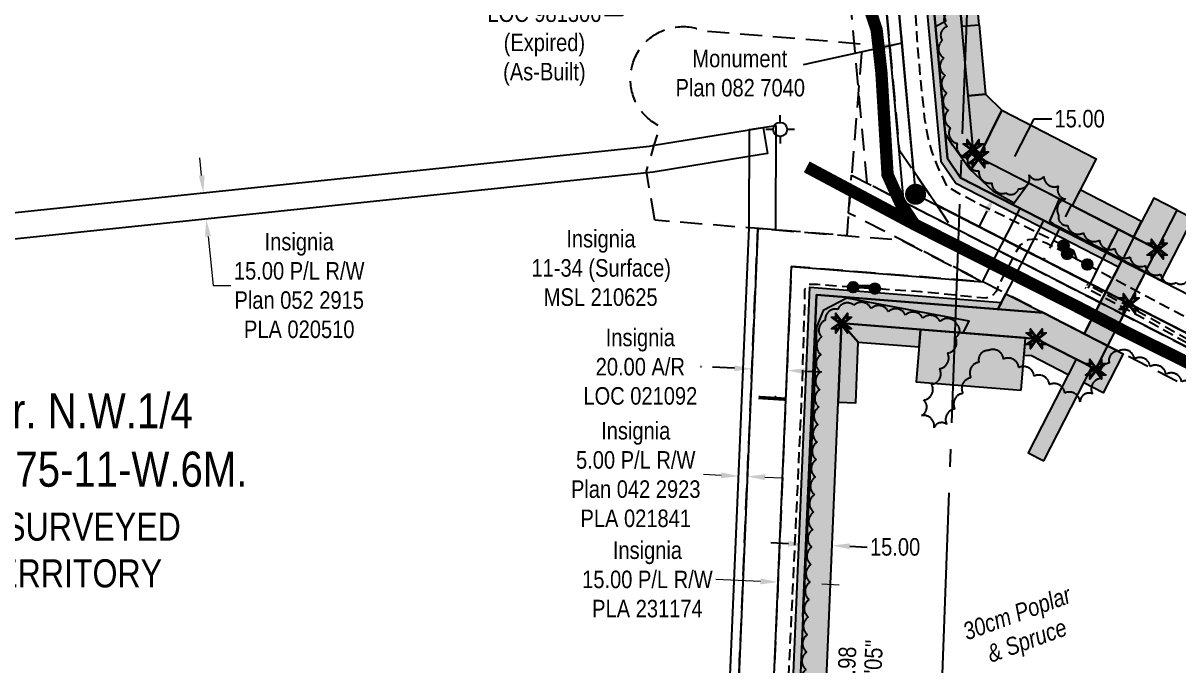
# Model space of a CAD drawing. Extents: x 333963 to 343562, y 6155611 to 6162191.
# Drawn here: x 334397 to 335056, y 6158211 to 6158578 of the extents above; entities that cross this region are included whole.
import ezdxf
from ezdxf.enums import TextEntityAlignment as Align

# ---------------------------------------------------------------- set-up
doc = ezdxf.new("R2010")
doc.units = 0
doc.header["$LTSCALE"] = 5
doc.header["$PDSIZE"] = 0.5
for name, pattern in [('0', [1, 1, 0]), ('foc-ACCESSROAD', [3.75, 2.5, -1.25]), ('foc-MONUMENT-BDYS', [6, 4, -2]), ('foc-QUARTERLINE', [33, 25, -3, 2, -3]), ('UG_PIPE', [1.875, 1.25, -0.625])]:
    doc.linetypes.add(name, pattern=pattern)
doc.layers.get('Defpoints').update_dxf_attribs({"color": 9})
for name, color, linetype, lineweight in [('AS-GENERAL', 48, 'Continuous', 18), ('C-AR-T', 13, 'Continuous', 9), ('F-RW-T', 190, 'Continuous', 9)]:
    doc.layers.add(name, color=color, linetype=linetype, lineweight=lineweight)
doc.layers.add('AS-PIPE-AG', color=7, linetype='Continuous', true_color=0x7d00fa)
doc.layers.add('P-TEMP-BLUE-H', color=7, linetype='Continuous', true_color=0x99e6ff)
for name, color, linetype in [('AS-PIPE-UG', 44, 'UG_PIPE'), ('AS-ROADS', 254, 'Continuous'), ('AS-SYMBOL', 7, 'Continuous'), ('C-AR', 13, 'foc-ACCESSROAD'), ('C-SYMBOL', 7, 'Continuous'), ('C-WS', 13, 'foc-ACCESSROAD'), ('F-AR', 190, 'foc-ACCESSROAD'), ('F-RW', 190, 'Continuous'), ('F-WS', 190, 'foc-ACCESSROAD'), ('F-WS-S', 8, 'Continuous'), ('Field_Culvert', 7, 'Continuous'), ('L-BD', 7, 'Continuous'), ('L-BD1', 253, 'Continuous'), ('L-MON', 1, 'Continuous'), ('L-MON-PLAN', 7, 'foc-MONUMENT-BDYS'), ('L-MON-T', 1, 'Continuous'), ('L-QSEC', 8, 'foc-QUARTERLINE'), ('L-UNS-T', 3, 'Continuous'), ('P-PROPOSED', 10, 'Continuous'), ('P-PROPOSED-H', 21, 'Continuous'), ('P-TEMP-BLUE', 146, 'Continuous'), ('P-TXT', 4, 'Continuous'), ('P-WORKAREA', 113, 'Continuous'), ('P-WORKAREA-H', 111, 'Continuous'), ('T-BUSH', 110, '0'), ('T-BUSH-T', 110, 'Continuous')]:
    doc.layers.add(name, color=color, linetype=linetype)
doc.layers.add('P-EXISTINGCUT', color=125, linetype='Continuous', plot=False)
doc.layers.add('P-EXISTINGDISPO', color=175, linetype='Continuous', plot=False)
doc.styles.add('175L', font='ARIALN.TTF', dxfattribs={"height": 20})
doc.styles.add('80CG', font='ARIALN.TTF', dxfattribs={"height": 10})
doc.styles.add('80L', font='ARIALN.TTF', dxfattribs={"height": 10})
doc.styles.add('80LS', font='ARIALNI.TTF', dxfattribs={"height": 10})
doc.dimstyles.new('Compass 5 000', dxfattribs={"dimscale": 5, "dimtxt": 9, "dimasz": 2, "dimexe": 0.2, "dimexo": 0.0625, "dimgap": 0.5, "dimtad": 0, "dimtih": 1, "dimtoh": 1, "dimzin": 0, "dimdsep": 46, "dimtxsty": '80CG', "dimcen": 0.1, "dimse1": 1, "dimse2": 1, "dimclrd": 256, "dimclrt": 256, "dimaunit": 1, "dimadec": 4, "dimazin": 0, "dimtfac": 0.06, "dimtofl": 0, "dimtmove": 0, "dimatfit": 1, "dimfxl": 0.2, "dimtolj": 1, "dimtzin": 0, "dimlwd": -1, "dimarcsym": 0})

# ---------------------------------------------------------------- blocks, each defined once
blk = doc.blocks.new('RISER')
h = blk.add_hatch(color=255)
h.dxf.hatch_style = 1
edge = h.paths.add_edge_path()
edge.add_arc((0, 0), 0.7, 0, 360)
blk.add_hatch(color=13).paths.add_polyline_path([(0.58, -0.15), (-0.58, -0.15, 0.774597)])
at = {"color": 13}
blk.add_line((-0.58, -0.15), (0.58, -0.15), dxfattribs=at)
blk.add_circle((0, 0), 0.6, dxfattribs=at)
blk = doc.blocks.new('fdia')
at = {"color": 255, "const_width": 1}
blk.add_lwpolyline([(-0.5, 0, 1), (0.5, 0, 1)], format="xyb", close=True, dxfattribs=at)
blk = doc.blocks.new('Fdiaa')
blk.add_blockref('fdia', (0, 0))
blk = doc.blocks.new('fdib')
at = {"color": 1, "const_width": 1.6}
blk.add_lwpolyline([(-0.4, 0, 1), (0.4, 0, 1)], format="xyb", close=True, dxfattribs=at)
at = {"color": 1}
blk.add_circle((0, 0), 0.8, dxfattribs=at)
blk = doc.blocks.new('Fdibb')
blk.add_blockref('fdib', (0, 0))
blk = doc.blocks.new('fdicc')
for name in ['Fdibb', 'Fdiaa']:
    blk.add_blockref(name, (0, 0))
blk = doc.blocks.new('FDI')
blk.add_blockref('fdicc', (0, 0))
blk = doc.blocks.new('*D61')
at = {"layer": 'C-AR-T', "transparency": 16777216}
for p, q in [((334822.1, 6158686.58), (334828.34, 6158694.39)), ((334800.28, 6158659.22), (334738.59, 6158581.9)), ((334738.59, 6158581.9), (334728.59, 6158581.9))]:
    blk.add_line(p, q, dxfattribs=at)
for points in [[(334820.8, 6158687.62), (334823.41, 6158685.54), (334815.87, 6158678.76)], [(334798.97, 6158660.26), (334801.58, 6158658.18), (334806.51, 6158667.04)]]:
    blk.add_solid(points, dxfattribs=at)
at = {"layer": 'Defpoints', "color": 0, "transparency": 16777216}
for p in [(334815.87, 6158678.76), (334820.56, 6158675.01), (334811.21, 6158663.29)]:
    blk.add_point(p, dxfattribs=at)
at = {"layer": 'C-AR-T', "transparency": 16777216, "insert": (334694.28, 6158581.9), "char_height": 10, "attachment_point": 5, "style": '80CG'}
blk.add_mtext('\\A1;CNRL\\P20.00 A/R\\PLOC 981306\\P(Expired)\\P(As-Built)', dxfattribs=at)
blk = doc.blocks.new('*D62')
at = {"layer": 'Defpoints', "color": 0, "transparency": 16777216}
for p in [(334810.11, 6158319), (334803.78, 6158287.55), (334808.78, 6158287.34)]:
    blk.add_point(p, dxfattribs=at)
at = {"layer": 'F-RW-T', "transparency": 16777216}
for p, q in [((334795.13, 6158319.63), (334785.14, 6158320.05)), ((334820.1, 6158318.57), (334830.09, 6158318.15))]:
    blk.add_line(p, q, dxfattribs=at)
for points in [[(334795.2, 6158321.29), (334795.06, 6158317.96), (334805.12, 6158319.21)], [(334820.17, 6158320.24), (334820.03, 6158316.91), (334810.11, 6158319)]]:
    blk.add_solid(points, dxfattribs=at)
at = {"layer": 'F-RW-T', "transparency": 16777216, "insert": (334746.4, 6158320.05), "char_height": 10, "attachment_point": 5, "style": '80CG'}
blk.add_mtext('\\A1;Insignia\\P5.00 P/L R/W\\PPlan 042 2923\\PPLA 021841', dxfattribs=at)
blk = doc.blocks.new('*D65')
at = {"layer": 'Defpoints', "color": 0, "transparency": 16777216}
for p in [(334832.68, 6158379.5), (334811.72, 6158357.15), (334831.7, 6158356.31)]:
    blk.add_point(p, dxfattribs=at)
at = {"layer": 'F-WS', "transparency": 16777216}
for p, q in [((334802.71, 6158380.77), (334783.29, 6158381.59)), ((334842.67, 6158379.08), (334852.66, 6158378.66))]:
    blk.add_line(p, q, dxfattribs=at)
for points in [[(334802.78, 6158382.43), (334802.64, 6158379.1), (334812.7, 6158380.34)], [(334842.74, 6158380.74), (334842.6, 6158377.41), (334832.68, 6158379.5)]]:
    blk.add_solid(points, dxfattribs=at)
at = {"layer": 'F-WS', "transparency": 16777216, "insert": (334749.02, 6158381.59), "char_height": 10, "attachment_point": 5, "style": '80CG'}
blk.add_mtext('\\A1;Insignia\\P20.00 A/R\\PLOC 021092', dxfattribs=at)
blk = doc.blocks.new('*D68')
at = {"layer": 'Defpoints', "color": 0, "transparency": 16777216}
for p in [(334476.15, 6158478.39), (334501.3, 6158465.93), (334477.72, 6158463.45)]:
    blk.add_point(p, dxfattribs=at)
at = {"layer": 'F-RW-T', "transparency": 16777216}
for p, q in [((334498.69, 6158490.81), (334497.64, 6158500.76)), ((334502.35, 6158455.98), (334505.3, 6158427.95)), ((334505.3, 6158427.95), (334515.3, 6158427.95))]:
    blk.add_line(p, q, dxfattribs=at)
for points in [[(334500.35, 6158490.99), (334497.03, 6158490.64), (334499.73, 6158480.87)], [(334504.01, 6158456.16), (334500.69, 6158455.81), (334501.3, 6158465.93)]]:
    blk.add_solid(points, dxfattribs=at)
at = {"layer": 'F-RW-T', "transparency": 16777216, "insert": (334554.38, 6158427.95), "char_height": 10, "attachment_point": 5, "style": '80CG'}
blk.add_mtext('\\A1;Insignia\\P15.00 P/L R/W\\PPlan 052 2915\\PPLA 020510', dxfattribs=at)
blk = doc.blocks.new('Gabd')
for p, q in [((0, 0.81), (0, 1.62)), ((-0.81, 0), (-1.62, 0)), ((1.62, 0), (0.81, 0)), ((0, -0.81), (0, -1.62))]:
    blk.add_line(p, q)
blk.add_circle((0, 0), 0.8)
blk = doc.blocks.new('*D81')
at = {"layer": 'Defpoints', "color": 0, "transparency": 16777216}
for p in [(334842.56, 6158258.07), (334825.85, 6158217.83), (334840.84, 6158217.2)]:
    blk.add_point(p, dxfattribs=at)
at = {"layer": 'F-RW-T', "transparency": 16777216}
for p, q in [((334817.59, 6158259.12), (334792.15, 6158260.2)), ((334852.55, 6158257.65), (334862.55, 6158257.22))]:
    blk.add_line(p, q, dxfattribs=at)
for points in [[(334817.66, 6158260.79), (334817.52, 6158257.46), (334827.58, 6158258.7)], [(334852.63, 6158259.31), (334852.48, 6158255.98), (334842.56, 6158258.07)]]:
    blk.add_solid(points, dxfattribs=at)
at = {"layer": 'F-RW-T', "transparency": 16777216, "insert": (334753.07, 6158260.2), "char_height": 10, "attachment_point": 5, "style": '80CG'}
blk.add_mtext('\\A1;Insignia\\P15.00 P/L R/W\\PPLA 231174', dxfattribs=at)
blk = doc.blocks.new('TEMP')
h = blk.add_hatch(color=255)
h.dxf.hatch_style = 1
h.paths.add_polyline_path([(0, 0.25), (-0.67, 1.15), (-0.67, 0.67), (-1.15, 0.67), (-0.25, 0), (-1.15, -0.67), (-0.67, -0.67), (-0.67, -1.15), (0, -0.25), (0.67, -1.15), (0.67, -0.67), (1.15, -0.67), (0.25, 0), (1.15, 0.67), (0.67, 0.67), (0.67, 1.15)])
h.paths.add_polyline_path([(0.57, 0.85), (0.57, 0.57), (0.85, 0.57), (0.08, 0), (0.85, -0.57), (0.57, -0.57), (0.57, -0.85), (0, -0.08), (-0.57, -0.85), (-0.57, -0.57), (-0.85, -0.57), (-0.08, 0), (-0.85, 0.57), (-0.57, 0.57), (-0.57, 0.85), (0, 0.08)], flags=16)
h = blk.add_hatch(color=1)
h.dxf.hatch_style = 1
h.paths.add_polyline_path([(0, 0.08), (-0.57, 0.85), (-0.57, 0.57), (-0.85, 0.57), (-0.08, 0), (-0.85, -0.57), (-0.57, -0.57), (-0.57, -0.85), (0, -0.08), (0.57, -0.85), (0.57, -0.57), (0.85, -0.57), (0.08, 0), (0.85, 0.57), (0.57, 0.57), (0.57, 0.85)])
at = {"color": 1}
for p, q in [((-0.08, 0), (0.08, 0)), ((0, 0.08), (0, -0.08))]:
    blk.add_line(p, q, dxfattribs=at)
at = {"color": 255, "flags": 128}
blk.add_lwpolyline([(-0.25, 0), (-1.15, 0.67), (-0.67, 0.67), (-0.67, 1.15), (0, 0.25), (0.67, 1.15), (0.67, 0.67), (1.15, 0.67), (0.25, 0), (1.15, -0.67), (0.67, -0.67), (0.67, -1.15), (0, -0.25), (-0.67, -1.15), (-0.67, -0.67), (-1.15, -0.67)], close=True, dxfattribs=at)
at = {"color": 1, "flags": 128}
blk.add_lwpolyline([(-0.08, 0), (-0.85, 0.57), (-0.57, 0.57), (-0.57, 0.85), (0, 0.08), (0.57, 0.85), (0.57, 0.57), (0.85, 0.57), (0.08, 0), (0.85, -0.57), (0.57, -0.57), (0.57, -0.85), (0, -0.08), (-0.57, -0.85), (-0.57, -0.57), (-0.85, -0.57)], close=True, dxfattribs=at)
blk = doc.blocks.new('*D99')
at = {"layer": 'Defpoints', "color": 0, "transparency": 16777216}
for p in [(334958.14, 6158492.7), (334963.45, 6158489.98), (334956.61, 6158476.64)]:
    blk.add_point(p, dxfattribs=at)
at = {"layer": 'P-TXT', "transparency": 16777216}
for p, q in [((334962.7, 6158501.6), (334973.74, 6158523.14)), ((334973.74, 6158523.14), (334983.74, 6158523.14)), ((334946.74, 6158470.46), (334942.18, 6158461.56))]:
    blk.add_line(p, q, dxfattribs=at)
for points in [[(334961.22, 6158502.36), (334964.18, 6158500.84), (334958.14, 6158492.7)], [(334945.26, 6158471.22), (334948.22, 6158469.7), (334951.3, 6158479.36)]]:
    blk.add_solid(points, dxfattribs=at)
at = {"layer": 'P-TXT', "transparency": 16777216, "insert": (334999.68, 6158523.14), "char_height": 10, "attachment_point": 5, "style": '80CG'}
blk.add_mtext('\\A1;15.00', dxfattribs=at)
blk = doc.blocks.new('*D102')
at = {"layer": 'Defpoints', "color": 0, "transparency": 16777216}
for p in [(334843.54, 6158281.09), (334858.52, 6158280.45), (334858.48, 6158279.59)]:
    blk.add_point(p, dxfattribs=at)
at = {"layer": 'P-TXT', "transparency": 16777216}
for p, q in [((334833.51, 6158280.65), (334823.52, 6158281.07)), ((334868.47, 6158279.17), (334878.47, 6158278.75))]:
    blk.add_line(p, q, dxfattribs=at)
for points in [[(334833.58, 6158282.31), (334833.44, 6158278.98), (334843.5, 6158280.22)], [(334868.54, 6158280.83), (334868.4, 6158277.5), (334858.48, 6158279.59)]]:
    blk.add_solid(points, dxfattribs=at)
at = {"layer": 'P-TXT', "transparency": 16777216, "insert": (334894.4, 6158278.75), "char_height": 10, "attachment_point": 5, "style": '80CG'}
blk.add_mtext('\\A1;15.00', dxfattribs=at)

msp = doc.modelspace()

# ---------------------------------------------------------------- hatches: boundary and pattern name
at = {"layer": 'P-PROPOSED-H'}
h = msp.add_hatch(color=256, dxfattribs=at)
h.dxf.hatch_style = 1
h.paths.add_polyline_path([(334325.624, 6159871.633), (334306.486, 6159871.633), (334349.528, 6159817.342), (334343.035, 6159761.142), (334445.586, 6159631.779), (334464.13, 6159560.192), (334477.582, 6159144.91), (334543.287, 6159056.484), (334602.612, 6158980.513), (334879.63, 6158661.471), (334916.069, 6158590.589), (334924.31, 6158500.382), (334931.7, 6158489.399), (335023.763, 6158442.224), (335002.334, 6158400.404), (334979.105, 6158412.307), (334849.518, 6158422.713), (334825.962, 6157865.02), (334827.45, 6157836.905), (334826.222, 6157808.707), (334810.568, 6157794.359), (334802.819, 6157617.006), (334796.478, 6157481.833), (334809.564, 6157460.954), (334844.443, 6157446.035), (334936.395, 6157406.75), (334933.024, 6156678.912), (335227.411, 6156588.482), (335734.475, 6156568.783), (335731.002, 6156479.281), (335850.391, 6156405.013), (336194.383, 6156220.051), (336263.176, 6156188.614), (336281.397, 6156180.287), (336307.845, 6156190.145), (336326.46, 6156181.639), (336352.622, 6156169.821), (336273.369, 6155994.416), (336300.702, 6155982.066), (336386.132, 6156171.14), (336332.664, 6156195.293), (336308.428, 6156206.367), (336281.981, 6156196.509), (336201.056, 6156233.49), (335857.948, 6156417.978), (335746.326, 6156487.411), (335750.042, 6156583.187), (335229.946, 6156603.392), (334948.073, 6156689.978), (334951.413, 6157411.206), (334816.374, 6157468.914), (334806.612, 6157484.49), (334812.807, 6157616.553), (334820.363, 6157789.774), (334841.243, 6157808.912), (334842.465, 6157836.975), (334840.976, 6157865.1), (334863.844, 6158406.517), (334974.925, 6158397.597), (335008.841, 6158380.218), (335043.949, 6158448.732), (334941.983, 6158500.982), (334938.896, 6158505.569), (334930.738, 6158594.854), (334892.107, 6158670.001), (334614.192, 6158990.051), (334555.218, 6159065.573), (334492.419, 6159150.085), (334479.065, 6159562.341), (334459.308, 6159638.61), (334358.646, 6159765.591), (334365.139, 6159821.791)])
at = {"layer": 'P-TEMP-BLUE-H'}
h = msp.add_hatch(color=256, dxfattribs=at)
h.dxf.hatch_style = 1
h.paths.add_polyline_path([(334932.469, 6158575.908), (334942.426, 6158576.818), (334940.518, 6158597.698), (334930.932, 6158616.345), (334922.04, 6158611.774), (334930.738, 6158594.854)])
h = msp.add_hatch(color=256, dxfattribs=at)
h.dxf.hatch_style = 1
h.paths.add_polyline_path([(334936.093, 6158536.242), (334932.469, 6158575.908), (334942.426, 6158576.818), (334946.05, 6158537.152)])
h = msp.add_hatch(color=256, dxfattribs=at)
h.dxf.hatch_style = 1
h.paths.add_polyline_path([(334946.05, 6158537.152), (334955.248, 6158528.04), (334941.983, 6158500.982), (334938.896, 6158505.569), (334936.093, 6158536.242)])
h = msp.add_hatch(color=256, dxfattribs=at)
h.dxf.hatch_style = 1
h.paths.add_polyline_path([(334995.37, 6158473.625), (334941.983, 6158500.982), (334955.248, 6158528.04), (335009.048, 6158500.318)])
h = msp.add_hatch(color=256, dxfattribs=at)
h.dxf.hatch_style = 1
h.paths.add_polyline_path([(335035.076, 6158464.513), (334999.929, 6158482.523), (334995.37, 6158473.625), (335030.516, 6158455.615)])
h = msp.add_hatch(color=256, dxfattribs=at)
h.dxf.hatch_style = 1
h.paths.add_polyline_path([(335043.949, 6158448.732), (335055.348, 6158470.976), (335042.001, 6158477.815), (335030.516, 6158455.615)])
h = msp.add_hatch(color=256, dxfattribs=at)
h.dxf.hatch_style = 1
h.paths.add_polyline_path([(335055.348, 6158470.976), (335064.246, 6158466.417), (335046.008, 6158430.825), (335037.11, 6158435.385)])
h = msp.add_hatch(color=256, dxfattribs=at)
h.dxf.hatch_style = 1
h.paths.add_polyline_path([(334979.105, 6158412.307), (334953.068, 6158414.398), (334957.634, 6158423.309)])
h = msp.add_hatch(color=256, dxfattribs=at)
h.dxf.hatch_style = 1
h.paths.add_polyline_path([(334861.937, 6158361.373), (334871.926, 6158360.951), (334873.395, 6158395.72), (334863.844, 6158406.517)])
h = msp.add_hatch(color=256, dxfattribs=at)
h.dxf.hatch_style = 1
h.paths.add_polyline_path([(334908.083, 6158392.935), (334908.883, 6158402.9), (334863.844, 6158406.517), (334873.395, 6158395.72)])
h = msp.add_hatch(color=256, dxfattribs=at)
h.dxf.hatch_style = 1
h.paths.add_polyline_path([(334966.356, 6158368.195), (334968.757, 6158398.093), (334908.883, 6158402.9), (334906.483, 6158373.003)])
h = msp.add_hatch(color=256, dxfattribs=at)
h.dxf.hatch_style = 1
h.paths.add_polyline_path([(334974.925, 6158397.597), (334997.719, 6158385.917), (334993.16, 6158377.02), (334972.139, 6158387.791), (334967.957, 6158388.127), (334968.757, 6158398.093)])
h = msp.add_hatch(color=256, dxfattribs=at)
h.dxf.hatch_style = 1
h.paths.add_polyline_path([(335015.681, 6158393.565), (335024.578, 6158389.005), (335013.18, 6158366.761), (335002.057, 6158372.46), (335006.617, 6158381.358), (335008.841, 6158380.218)])
h = msp.add_hatch(color=256, dxfattribs=at)
h.dxf.hatch_style = 1
h.paths.add_polyline_path([(334979.26, 6158327.971), (335006.617, 6158381.358), (334997.719, 6158385.917), (334970.362, 6158332.53)])
at = {"layer": 'P-WORKAREA-H'}
h = msp.add_hatch(color=256, dxfattribs=at)
h.dxf.hatch_style = 1
h.paths.add_polyline_path([(334887.55, 6158637.317), (334912.157, 6158589.451), (334920.421, 6158498.999), (334928.958, 6158486.311), (335021.939, 6158438.665), (335023.763, 6158442.224), (334931.7, 6158489.399), (334924.31, 6158500.382), (334916.069, 6158590.589), (334891.107, 6158639.146)])
h = msp.add_hatch(color=256, dxfattribs=at)
h.dxf.hatch_style = 1
h.paths.add_polyline_path([(334953.068, 6158414.398), (334849.518, 6158422.713), (334825.962, 6157865.02), (334826.54, 6157854.097), (334822.53, 6157854.196), (334821.958, 6157864.999), (334845.697, 6158427.032), (334955.043, 6158418.251)])

# ---------------------------------------------------------------- linework, layer by layer
at = {"color": 13, "const_width": 2, "flags": 128}
msp.add_lwpolyline([(334871.08, 6158427.51), (334876.08, 6158427.51), (334881.08, 6158427.51)], dxfattribs=at)
at = {"layer": 'AS-GENERAL', "const_width": 2, "flags": 128}
msp.add_lwpolyline([(334816.456, 6158364.09), (334831.372, 6158363.136)], dxfattribs=at)
at = {"layer": 'AS-PIPE-AG', "flags": 128}
for points in [[(334998.067, 6158442.967), (334996.407, 6158447.747), (334990.513, 6158450.798)], [(334992.48, 6158445.971), (334998.099, 6158442.95), (335003.958, 6158439.973)], [(334870.45, 6158427.038), (334876.77, 6158426.637), (334882.786, 6158426.217)], [(334876.08, 6158427.51), (334876.77, 6158426.637)]]:
    msp.add_lwpolyline(points, dxfattribs=at)
at = {"layer": 'AS-PIPE-UG', "flags": 128}
for points in [[(334990.513, 6158450.798), (334956.886, 6158467.267), (334942.917, 6158474.104), (334932.119, 6158479.806), (334924.163, 6158484.366), (334919.438, 6158494.454), (334915.566, 6158504.066), (334913.112, 6158513.141), (334913.029, 6158513.461), (334911.439, 6158522.574), (334908.902, 6158546.833), (334906.992, 6158568.679), (334906.532, 6158575.947), (334906.288, 6158581.847), (334905.956, 6158586.16), (334901.509, 6158595.169), (334897.64, 6158603.169), (334874.224, 6158646.904), (334810.821, 6158725.069), (334763.925, 6158781.464), (334728.106, 6158821.08), (334696.627, 6158856.897), (334646.928, 6158914.322), (334601.673, 6158965.464), (334601.67, 6158965.459), (334559.764, 6159019.414), (334559.751, 6159019.418), (334545.797, 6159036.758), (334545.749, 6159036.803), (334524.542, 6159064.154), (334482.805, 6159119.999), (334476.529, 6159128.357), (334471.192, 6159135.163), (334467.867, 6159144.564), (334466.428, 6159162.952), (334464.684, 6159215.768), (334462.162, 6159278.362), (334460.158, 6159354.676), (334458.369, 6159410.664), (334456.209, 6159472.964), (334456.215, 6159472.971), (334453.295, 6159531.87), (334452.23, 6159546.187), (334451.579, 6159556.328), (334450.285, 6159566.443), (334445.624, 6159592.235), (334443.453, 6159601.656), (334440.571, 6159612.114), (334437.196, 6159623.892), (334435.398, 6159628.666), (334431.665, 6159633.86), (334419.106, 6159647.964), (334364.005, 6159716.231), (334330.667, 6159758.915), (334270.598, 6159833.8)], [(334992.48, 6158445.971), (334980.564, 6158452.175), (334974.595, 6158454.523), (334970.076, 6158453.961), (334965.822, 6158450.998), (334963.805, 6158447.971), (334953.385, 6158428.072), (334952.139, 6158424.617), (334949.729, 6158421.911), (334946.215, 6158420.719), (334909.296, 6158424.307), (334882.786, 6158426.217)], [(335003.958, 6158439.973), (335079.421, 6158399.807), (335184.514, 6158344.994)], [(334870.352, 6158427.056), (334862.011, 6158427.58), (334856.529, 6158427.992), (334850.117, 6158428.54), (334845.165, 6158428.525), (334842.782, 6158425.8), (334842.718, 6158418.823), (334842.432, 6158409.027), (334841.184, 6158368.578), (334838.633, 6158312.791), (334834.738, 6158231.108), (334830.648, 6158144.079), (334826.695, 6158059.951), (334824.027, 6157995.352), (334820.902, 6157935.238), (334818.257, 6157879.087), (334818.058, 6157871.553), (334816.826, 6157866.566), (334813.552, 6157865.699), (334810.016, 6157865.917), (334792.817, 6157866.127)], [(335069.227, 6158390.49), (335032.567, 6158411.118), (335002.902, 6158426.751)]]:
    msp.add_lwpolyline(points, dxfattribs=at)
msp.add_lwpolyline([(335070.208, 6158392.233), (335033.548, 6158412.861, 0.006882), (335033.499, 6158412.887), (335003.834, 6158428.52)], format="xyb", dxfattribs=at)
at = {"layer": 'AS-ROADS', "const_width": 6.999, "flags": 128}
for points in [[(334437.09, 6159245.989), (334440.384, 6159135.434), (334484.246, 6159068.688), (334498.877, 6159051.8), (334524.198, 6159021.832), (334570.617, 6158956.867), (334632.118, 6158848.41), (334725.406, 6158745.879), (334766.059, 6158704.071), (334827.453, 6158659.428), (334842.627, 6158645.626), (334854.819, 6158630.599), (334866.782, 6158611.35), (334880.549, 6158584.006), (334883.869, 6158573.917), (334886.57, 6158549.625), (334890.098, 6158491.235), (334897.298, 6158475.271), (334905.397, 6158462.904), (334998.689, 6158415.717), (335026.433, 6158401.286), (335065.417, 6158381.934)], [(334905.397, 6158462.904), (334843.975, 6158495.682)]]:
    msp.add_lwpolyline(points, dxfattribs=at)
at = {"layer": 'C-AR'}
msp.add_lwpolyline([(334634.453, 6158861.736), (334745.481, 6158734.917), (334857.443, 6158645.586), (334889.663, 6158582.91), (334896.74, 6158505.453), (334926.162, 6158461.904), (334878.403, 6158486.377), (334868.889, 6158590.52), (334845.575, 6158635.869), (334735.08, 6158724.03), (334621.876, 6158853.334), (334584.293, 6158929.415), (334536.381, 6158994.82), (334509.74, 6159031.184), (334430.817, 6159137.49), (334417.347, 6159553.493), (334402.622, 6159610.396), (334251.996, 6159800.357), (334195.483, 6159871.633)], dxfattribs=at)
at = {"layer": 'C-AR', "flags": 128}
msp.add_lwpolyline([(335030.602, 6158455.571), (335011.453, 6158418.2), (335002.555, 6158422.759), (335021.705, 6158460.13)], close=True, dxfattribs=at)
at = {"layer": 'C-WS', "flags": 128}
msp.add_lwpolyline([(335014.865, 6158446.783), (334988.172, 6158460.462), (334995.011, 6158473.809), (335021.705, 6158460.13), (335014.865, 6158446.783)], close=True, dxfattribs=at)
at = {"layer": 'F-AR'}
msp.add_lwpolyline([(335687.895, 6156966.518), (335704.852, 6157402.971), (335609.056, 6157738.32), (335289.32, 6158203.265), (335253.74, 6158259.196), (335222.248, 6158287.715), (334867.819, 6158469.333), (334869.555, 6158490.911), (335233.715, 6158304.308), (335269.161, 6158272.208), (335306.162, 6158214.063), (335627.384, 6157746.956), (335724.957, 6157405.389), (335707.877, 6156965.767)], close=True, dxfattribs=at)
at = {"layer": 'F-AR', "flags": 128}
msp.add_lwpolyline([(334762.287, 6157860.677), (334790.725, 6157859.978), (334816.09, 6158460.503), (334897.865, 6158453.936), (334944.288, 6158430.148), (334835.191, 6158438.909), (334809.874, 6157839.505), (334761.773, 6157840.688)], close=True, dxfattribs=at)
at = {"layer": 'F-RW'}
for points in [[(335289.47, 6158203.11), (335305.978, 6158214.387), (335311.763, 6158218.339), (335274.559, 6158276.762), (335266.72, 6158283.824), (335237.728, 6158310.115), (334917.99, 6158473.956), (334904.863, 6158493.466), (334896.509, 6158584.901), (334862.981, 6158650.121), (334587.173, 6158967.796), (334527.441, 6159044.241), (334457.799, 6159138.01), (334444.23, 6159557.266), (334427.289, 6159622.671), (334287.505, 6159799.014), (334229.933, 6159871.633)], [(334255.444, 6159871.633), (334445.586, 6159631.779), (334464.13, 6159560.192), (334477.582, 6159144.91), (334543.287, 6159056.484), (334602.612, 6158980.513), (334879.63, 6158661.471), (334916.069, 6158590.589), (334924.31, 6158500.382), (334931.7, 6158489.399), (335248.795, 6158326.913), (335289.744, 6158289.983), (335339.584, 6158213.128), (335323.088, 6158201.858)], [(334603.28, 6158940.639), (334640.321, 6158865.658), (334750.335, 6158739.998), (334862.981, 6158650.121), (334896.509, 6158584.901), (334906.088, 6158480.055), (335237.728, 6158310.115), (335274.559, 6158276.762), (335311.948, 6158218.015), (335323.275, 6158201.531), (335373.885, 6158127.928), (335633.801, 6157749.98), (335634.115, 6157748.879), (335641.808, 6157751.077), (335655.541, 6157702.999), (335647.798, 6157700.788), (335660.294, 6157657.072), (335664.423, 6157642.647), (335702.001, 6157511.169), (335728.713, 6157417.723), (335731.995, 6157406.249), (335715.232, 6156974.784)], [(335690.013, 6156505.904), (335724.957, 6157405.389), (335701.164, 6157488.68), (335657.727, 6157640.74), (335653.607, 6157655.163), (335641.118, 6157698.879), (335627.384, 6157746.956), (335365.163, 6158128.257), (335317.495, 6158197.583), (335306.162, 6158214.063), (335269.161, 6158272.208), (335233.715, 6158304.308), (334899.469, 6158475.583), (334889.663, 6158582.91), (334857.443, 6158645.586), (334745.481, 6158734.917), (334634.453, 6158861.736), (334597.151, 6158937.248)]]:
    msp.add_lwpolyline(points, dxfattribs=at)
msp.add_lwpolyline([(334826.277, 6158519.395), (334826.1, 6158459.699), (334816.09, 6158460.503), (334792.553, 6157903.268), (334704.468, 6157838.284), (334695.565, 6157850.353), (334788.2, 6157918.66), (334811.107, 6158460.997), (334811.272, 6158516.937)], close=True, dxfattribs=at)
at = {"layer": 'F-RW', "flags": 128}
msp.add_lwpolyline([(334979.064, 6158465.129), (334953.068, 6158414.398), (334849.518, 6158422.713), (334825.962, 6157865.02), (334827.45, 6157836.905), (334826.222, 6157808.707), (334801.235, 6157809.32), (334681.724, 6157812.251), (334682.092, 6157827.243), (334801.602, 6157824.313), (334811.88, 6157824.06), (334812.436, 6157836.835), (334810.948, 6157864.94), (334835.191, 6158438.909), (334944.288, 6158430.148), (334965.717, 6158471.968)], dxfattribs=at)
at = {"layer": 'F-WS', "flags": 128}
msp.add_lwpolyline([(334988.172, 6158460.462), (334979.053, 6158442.666), (335005.746, 6158428.988), (335014.865, 6158446.783)], close=True, dxfattribs=at)
at = {"layer": 'Field_Culvert'}
for p in [(334824.605, 6158363.913), (334826.061, 6158364.417)]:
    msp.add_point(p, dxfattribs=at)
at = {"layer": 'L-BD'}
msp.add_circle((334811.12, 6158461.02), 0.347, dxfattribs=at)
at = {"layer": 'L-MON-PLAN', "flags": 128}
msp.add_lwpolyline([(334229.927, 6159871.633), (334427.289, 6159622.671), (334444.216, 6159557.326), (334457.799, 6159138.01), (334527.441, 6159044.241), (334750.335, 6158739.998), (334862.981, 6158650.121), (334896.509, 6158584.901), (334906.088, 6158480.055), (335237.728, 6158310.115)], dxfattribs=at)
at = {"layer": 'L-QSEC'}
msp.add_line((334949.767, 6158969.145), (334918.888, 6158145.123), dxfattribs=at)
at = {"layer": 'P-EXISTINGCUT', "flags": 128}
for points in [[(335037.11, 6158435.385), (335037.206, 6158435.572), (335011.452, 6158449.355), (334986.2, 6158462.228), (334982.692, 6158464.76), (334988.186, 6158477.306), (334970.632, 6158486.301), (334962.267, 6158475.066), (334950.721, 6158481.458), (334936.853, 6158494.584), (334927.273, 6158507.845), (334923.334, 6158514.215), (334922.471, 6158520.509), (334924.31, 6158500.382), (334931.7, 6158489.399)], [(334841.764, 6158239.146), (334849.518, 6158422.713), (334979.105, 6158412.307), (335015.681, 6158393.565), (335008.841, 6158380.218), (334974.925, 6158397.597), (334933.215, 6158400.947), (334936.588, 6158407.62), (334866.838, 6158420.758), (334853.393, 6158413.676), (334849.494, 6158404.232), (334848.24, 6158367.958)]]:
    msp.add_lwpolyline(points, close=True, dxfattribs=at)
at = {"layer": 'P-EXISTINGDISPO', "flags": 128}
msp.add_lwpolyline([(335023.763, 6158442.224), (335037.11, 6158435.385), (335015.681, 6158393.565), (335002.334, 6158400.404), (335023.763, 6158442.224)], dxfattribs=at)
at = {"layer": 'P-TEMP-BLUE', "flags": 128}
for points in [[(334932.469, 6158575.908), (334942.426, 6158576.818), (334940.518, 6158597.698), (334930.932, 6158616.345), (334922.04, 6158611.774), (334930.738, 6158594.854)], [(334936.093, 6158536.242), (334932.469, 6158575.908), (334942.426, 6158576.818), (334946.05, 6158537.152)], [(334946.05, 6158537.152), (334955.248, 6158528.04), (334941.983, 6158500.982), (334938.896, 6158505.569), (334936.093, 6158536.242)], [(334995.37, 6158473.625), (334941.983, 6158500.982), (334955.248, 6158528.04), (335009.048, 6158500.318)], [(335035.076, 6158464.513), (334999.929, 6158482.523), (334995.37, 6158473.625), (335030.516, 6158455.615)], [(335043.949, 6158448.732), (335055.348, 6158470.976), (335042.001, 6158477.815), (335030.516, 6158455.615)], [(335055.348, 6158470.976), (335064.246, 6158466.417), (335046.008, 6158430.825), (335037.11, 6158435.385)], [(334979.105, 6158412.307), (334953.068, 6158414.398), (334957.634, 6158423.309)], [(334861.937, 6158361.373), (334871.926, 6158360.951), (334873.395, 6158395.72), (334863.844, 6158406.517)], [(334908.083, 6158392.935), (334908.883, 6158402.9), (334863.844, 6158406.517), (334873.395, 6158395.72)], [(334966.356, 6158368.195), (334968.757, 6158398.093), (334908.883, 6158402.9), (334906.483, 6158373.003)], [(334974.925, 6158397.597), (334997.719, 6158385.917), (334993.16, 6158377.02), (334972.139, 6158387.791), (334967.957, 6158388.127), (334968.757, 6158398.093)], [(335015.681, 6158393.565), (335024.578, 6158389.005), (335013.18, 6158366.761), (335002.057, 6158372.46), (335006.617, 6158381.358), (335008.841, 6158380.218)], [(334979.26, 6158327.971), (335006.617, 6158381.358), (334997.719, 6158385.917), (334970.362, 6158332.53)]]:
    msp.add_lwpolyline(points, close=True, dxfattribs=at)
msp.add_lwpolyline([(335002.334, 6158400.404), (335023.763, 6158442.224)], dxfattribs=at)
at = {"layer": 'P-WORKAREA', "flags": 128}
for points in [[(334887.55, 6158637.317), (334912.157, 6158589.451), (334920.421, 6158498.999), (334928.958, 6158486.311), (335021.939, 6158438.665), (335023.763, 6158442.224), (334931.7, 6158489.399), (334924.31, 6158500.382), (334916.069, 6158590.589), (334891.107, 6158639.146)], [(334953.068, 6158414.398), (334849.518, 6158422.713), (334825.962, 6157865.02), (334826.54, 6157854.097), (334822.53, 6157854.196), (334821.958, 6157864.999), (334845.697, 6158427.032), (334955.043, 6158418.251)]]:
    msp.add_lwpolyline(points, close=True, dxfattribs=at)
at = {"layer": 'T-BUSH', "flags": 128}
for points in [[(334752.707, 6158776.579, 0.5205671), (334760.212, 6158783.186, 0.5205671), (334767.716, 6158789.792, 0.5205671), (334775.221, 6158796.398, 0.5205671), (334782.725, 6158803.005, 0.5205671), (334790.548, 6158798.991, 0.5205671), (334797.322, 6158791.637, 0.5205671), (334804.096, 6158784.283, 0.5205671), (334811.476, 6158782.663, 0.5205671), (334819.749, 6158781.114, 0.5205671), (334826.215, 6158773.503, 0.5205671), (334832.478, 6158765.71, 0.5205671), (334838.711, 6158757.892, 0.5205671), (334844.944, 6158750.075, 0.5205671), (334851.177, 6158742.258, 0.5205671), (334857.411, 6158734.441, 0.5205671), (334857.017, 6158726.537, 0.5205671), (334848.885, 6158720.721, 0.5205671), (334843.841, 6158714.379, 0.5205671), (334849.592, 6158706.2, 0.5205671), (334855.343, 6158698.022, 0.5205671), (334861.093, 6158689.843, 0.5205671), (334866.844, 6158681.665, 0.5205671), (334874.225, 6158675.326, 0.5205671), (334883.027, 6158670.586, 0.5205671), (334887.908, 6158661.917, 0.5205671), (334892.512, 6158653.042, 0.5205671), (334893.139, 6158643.559, 0.5205671), (334897.591, 6158634.607, 0.5205671), (334902.043, 6158625.655, 0.5205671), (334906.495, 6158616.703, 0.5205671), (334910.947, 6158607.75, 0.5205671), (334919.209, 6158603.661, 0.5205671), (334922.06, 6158594.078, 0.5205671), (334924.911, 6158584.495, 0.5205671), (334924.174, 6158575.746, 0.5205671), (334921.302, 6158567.808, 0.5205671), (334922.164, 6158557.848, 0.5205671), (334923.027, 6158547.887, 0.5205671), (334923.889, 6158537.926, 0.5205671), (334924.751, 6158527.965, 0.5205671), (334925.91, 6158518.038, 0.5205671), (334929.977, 6158509.109, 0.5205671), (334935.832, 6158501.005, 0.5205671), (334942.276, 6158493.417, 0.5205671), (334949.538, 6158486.544, 0.5205671), (334957.654, 6158480.84, 0.5205671), (334964.859, 6158483.141, 0.5205671), (334970.829, 6158491.16, 0.5205671), (334979.25, 6158490.164, 0.5205671), (334987.657, 6158484.753, 0.5205671), (334991.711, 6158477.33, 0.5205671), (334987.701, 6158468.171, 0.5205671), (334992.804, 6158462.263, 0.5205671), (335001.881, 6158458.071, 0.5205671), (335010.958, 6158453.88, 0.5205671), (335019.757, 6158449.143, 0.5205671), (335028.478, 6158444.254, 0.5205671), (335037.199, 6158439.364, 0.5205671), (335045.92, 6158434.475, 0.5205671), (335054.641, 6158429.586, 0.5205671), (335061.767, 6158432.137, 0.5205671), (335067.718, 6158440.171, 0.5205671), (335073.668, 6158448.205, 0.5205671), (335082.488, 6158447.385, 0.5205671), (335091.537, 6158443.134, 0.5205671), (335100.586, 6158438.883, 0.5205671), (335109.635, 6158434.631, 0.5205671), (335118.684, 6158430.38, 0.5205671), (335127.733, 6158426.129, 0.5205671), (335131.585, 6158419.055, 0.5205671), (335127.194, 6158410.073, 0.5205671), (335122.804, 6158401.091, 0.5205671), (335119.228, 6158393.776, 0.5205671)], [(335093.852, 6158355.341, 0.5205671), (335084.875, 6158359.742, 0.5205671), (335075.898, 6158364.144, 0.5205671), (335066.921, 6158368.546, 0.5205671), (335057.944, 6158372.947, 0.5205671), (335048.967, 6158377.349, 0.5205671), (335039.99, 6158381.75, 0.5205671), (335031.013, 6158386.152, 0.5205671), (335022.036, 6158390.553, 0.5205671), (335016.602, 6158383.714, 0.5205671), (335011.772, 6158374.96, 0.5205671), (335006.942, 6158366.206, 0.5205671), (334999.943, 6158361.691, 0.5205671), (334991.205, 6158366.55, 0.5205671), (334982.467, 6158371.409, 0.5205671), (334973.73, 6158376.268, 0.5205671), (334964.992, 6158381.128, 0.5205671), (334956.254, 6158385.987, 0.5205671), (334947.516, 6158390.846, 0.5205671), (334942.258, 6158384.162, 0.5205671), (334937.662, 6158375.283, 0.5205671), (334933.065, 6158366.404, 0.5205671), (334928.469, 6158357.525, 0.5205671), (334923.872, 6158348.647, 0.5205671), (334916.636, 6158346.799, 0.5205671), (334909.486, 6158353.787, 0.5205671), (334910.758, 6158362.665, 0.5205671), (334915.269, 6158371.588, 0.5205671), (334919.779, 6158380.511, 0.5205671), (334924.29, 6158389.433, 0.5205671), (334928.8, 6158398.356, 0.5205671), (334929.85, 6158405.572, 0.5205671), (334920.025, 6158407.422, 0.5205671), (334910.199, 6158409.273, 0.5205671), (334900.374, 6158411.124, 0.5205671), (334890.549, 6158412.974, 0.5205671), (334880.724, 6158414.825, 0.5205671), (334870.898, 6158416.676, 0.5205671), (334861.705, 6158414.329, 0.5205671), (334854.558, 6158408.122, 0.5205671), (334852.402, 6158398.522, 0.5205671), (334852.056, 6158388.53, 0.5205671), (334851.711, 6158378.538, 0.5205671), (334851.365, 6158368.545, 0.5205671), (334850.879, 6158358.559, 0.5205671), (334850.377, 6158348.574, 0.5205671), (334849.875, 6158338.589, 0.5205671), (334849.373, 6158328.603, 0.5205671), (334848.871, 6158318.618, 0.5205671), (334848.369, 6158308.632, 0.5205671), (334847.867, 6158298.647, 0.5205671), (334847.365, 6158288.661, 0.5205671), (334846.863, 6158278.676, 0.5205671), (334846.361, 6158268.691, 0.5205671), (334845.859, 6158258.705, 0.5205671), (334845.357, 6158248.72, 0.5205671), (334844.855, 6158238.734, 0.5205671), (334844.367, 6158228.748, 0.5205671), (334843.982, 6158218.758, 0.5205671), (334843.596, 6158208.767, 0.5205671), (334843.21, 6158198.777, 0.5205671), (334842.824, 6158188.786, 0.5205671), (334842.439, 6158178.795, 0.5205671), (334842.053, 6158168.805, 0.5205671), (334841.667, 6158158.814, 0.5205671), (334841.281, 6158148.824, 0.5205671), (334840.896, 6158138.833, 0.5205671), (334840.51, 6158128.842, 0.5205671), (334840.124, 6158118.852, 0.5205671), (334839.738, 6158108.861, 0.5205671), (334839.352, 6158098.871, 0.5205671), (334838.967, 6158088.88, 0.5205671), (334838.581, 6158078.89, 0.5205671), (334838.195, 6158068.899, 0.5205671), (334837.809, 6158058.908, 0.5205671), (334837.417, 6158048.918, 0.5205671), (334837.026, 6158038.928, 0.5205671), (334836.635, 6158028.937, 0.5205671), (334836.243, 6158018.947, 0.5205671), (334835.852, 6158008.957, 0.5205671), (334835.461, 6157998.966, 0.5205671), (334835.069, 6157988.976, 0.5205671), (334834.678, 6157978.985, 0.5205671), (334834.287, 6157968.995, 0.5205671), (334833.895, 6157959.005, 0.5205671), (334833.504, 6157949.014, 0.5205671), (334833.113, 6157939.024, 0.5205671), (334832.635, 6157929.038, 0.5205671), (334832.11, 6157919.053, 0.5205671), (334831.585, 6157909.069, 0.5205671), (334831.059, 6157899.085, 0.5205671), (334830.534, 6157889.101, 0.5205671), (334834.02, 6157882.703, 0.5205671), (334844.001, 6157882.11, 0.5205671), (334853.981, 6157881.518, 0.5205671), (334863.23, 6157879.314, 0.5205671), (334862.747, 6157869.38, 0.5205671), (334861.906, 6157859.418, 0.5205671), (334861.065, 6157849.455, 0.5205671), (334860.224, 6157839.492, 0.5205671), (334859.383, 6157829.53, 0.5205671), (334858.126, 6157819.679, 0.5205671), (334848.542, 6157818.725, 0.5205671), (334842.614, 6157812.572, 0.5205671), (334838.523, 6157803.449, 0.5205671), (334834.153, 6157794.509, 0.5205671), (334824.727, 6157796.345, 0.5205671), (334815.305, 6157799.689, 0.5205671), (334807.763, 6157799.994, 0.5205671), (334806.55, 6157790.07, 0.5205671), (334805.336, 6157780.146, 0.5205671), (334804.122, 6157770.222, 0.5205671), (334802.909, 6157760.298, 0.5205671), (334802.146, 6157750.334, 0.5205671), (334801.619, 6157740.35, 0.5205671), (334801.093, 6157730.366, 0.5205671), (334800.566, 6157720.382, 0.5205671), (334800.04, 6157710.398, 0.5205671), (334799.513, 6157700.414, 0.5205671), (334798.987, 6157690.43, 0.5205671), (334798.46, 6157680.445, 0.5205671), (334797.934, 6157670.461, 0.5205671), (334797.371, 6157660.479, 0.5205671), (334796.76, 6157650.5, 0.5205671), (334796.15, 6157640.52, 0.5205671), (334795.539, 6157630.541, 0.5205671), (334794.928, 6157620.562, 0.5205671), (334790.454, 6157612.288, 0.5205671), (334783.131, 6157605.482, 0.5205671), (334775.808, 6157598.675, 0.5205671), (334768.485, 6157591.868, 0.5205671), (334760.16, 6157584.13, 0.5205671)]]:
    msp.add_lwpolyline(points, format="xyb", dxfattribs=at)

# ---------------------------------------------------------------- block references
at = {"layer": 'AS-SYMBOL'}
for p, xscale, yscale, zscale in [((334990.513, 6158450.798), 5.000000000000091, 5.000000000000091, 5.000000000000091), ((334992.602, 6158445.971), 4.999015300000088, 4.999015300000088, 4.999015300000088), ((335004.082, 6158439.973), 4.999015300000088, 4.999015300000088, 4.999015300000088), ((334870.45, 6158427.038), 4.999015300000088, 4.999015300000088, 4.999015300000088), ((334882.786, 6158426.217), 4.999015300000088, 4.999015300000088, 4.999015300000088)]:
    msp.add_blockref('RISER', p, dxfattribs=dict(at, xscale=xscale, yscale=yscale, zscale=zscale))
at = {"layer": 'F-WS-S', "xscale": 4.999015300000056, "yscale": 4.999015300000056, "zscale": 4.999015300000056}
msp.add_blockref('Gabd', (334828.799, 6158517.06), dxfattribs=at)
at = {"layer": 'L-MON'}
for name, p, xscale, yscale, zscale in [('TEMP', (334938.896, 6158505.569), 4.999015300000045, 4.999015300000045, 4.999015300000045), ('TEMP', (334941.983, 6158500.982), 4.999015300000048, 4.999015300000048, 5.000000000000051), ('FDI', (334906.088, 6158480.055), 5.000000000000077, 5.000000000000077, 5.000000000000077), ('TEMP', (335043.949, 6158448.732), 4.999015300000048, 4.999015300000048, 5.000000000000051), ('TEMP', (335027.991, 6158417.589), 4.999015300000048, 4.999015300000048, 5.000000000000051), ('TEMP', (334863.844, 6158406.517), 4.999015300000048, 4.999015300000048, 5.000000000000051), ('TEMP', (334974.925, 6158397.597), 4.999015300000048, 4.999015300000048, 5.000000000000051), ('TEMP', (335008.841, 6158380.218), 4.999015300000048, 4.999015300000048, 5.000000000000051)]:
    msp.add_blockref(name, p, dxfattribs=dict(at, xscale=xscale, yscale=yscale, zscale=zscale))

# ---------------------------------------------------------------- texts
at = {"layer": 'F-WS', "insert": (334682.749, 6158459.706), "char_height": 10, "attachment_point": 1, "style": '80L'}
msp.add_mtext_dynamic_manual_height_columns('\\pi24.05003;Insignia\\P\\pi4.15917;11-34 (Surface)\\P\\pi11.17827;MSL 210625', width=85.99228, gutter_width=49.99, heights=[0], dxfattribs=at)
at = {"layer": 'L-BD1', "style": '80L'}
for s, p in [('541.98', (334866.546, 6158204.425)), ("2°25'05''", (334881.53, 6158203.792))]:
    msp.add_text(s, height=9.998, rotation=87.5814, dxfattribs=at).set_placement(p, align=Align.MIDDLE)
at = {"layer": 'T-BUSH-T', "insert": (334962.173, 6158245.759), "char_height": 9.99803, "width": 65.39408, "attachment_point": 2, "rotation": 20, "style": '80LS'}
msp.add_mtext('30cm Poplar \\P& Spruce', dxfattribs=at)

# ---------------------------------------------------------------- dimensions: what is measured, and where the dimension line sits
at = {"layer": 'F-RW-T'}
for base, p1, p2, text, picture, middle in [((334810.113, 6158318.996), (334803.781, 6158287.546), (334808.775, 6158287.335), 'Insignia\\P5.00 P/L R/W\\PPlan 042 2923\\PPLA 021841', '*D62', (334746.401, 6158320.051)), ((334842.564, 6158258.069), (334825.854, 6158217.829), (334840.837, 6158217.196), 'Insignia\\P15.00 P/L R/W\\PPLA 231174', '*D81', (334753.069, 6158260.198))]:
    dim = msp.add_linear_dim(base=base, p1=p1, p2=p2, angle=357.581403, text=text, dimstyle='Compass 5 000', dxfattribs=at)
    dim.commit()
    dim.dimension.update_dxf_attribs({"geometry": picture, "text_midpoint": middle, "dimtype": 161})
at = {"layer": 'F-WS'}
dim = msp.add_linear_dim(base=(334832.682, 6158379.501), p1=(334811.724, 6158357.155), p2=(334831.703, 6158356.311), angle=357.581403, text='Insignia\\P20.00 A/R\\PLOC 021092', dimstyle='Compass 5 000', dxfattribs=at)
dim.commit()
dim.dimension.update_dxf_attribs({"geometry": '*D65', "text_midpoint": (334749.024, 6158381.587), "dimtype": 161})
at = {"layer": 'P-TXT'}
dim = msp.add_linear_dim(base=(334958.141, 6158492.702), p1=(334956.607, 6158476.636), p2=(334963.447, 6158489.983), angle=62.86835, text='15.00', dimstyle='Compass 5 000', dxfattribs=at)
dim.commit()
dim.dimension.update_dxf_attribs({"geometry": '*D99', "text_midpoint": (334999.677, 6158523.143), "dimtype": 161})
dim = msp.add_aligned_dim(p1=(334843.536, 6158281.087), p2=(334858.52, 6158280.454), distance=-0.865, text='15.00', dimstyle='Compass 5 000', dxfattribs=at)
dim.commit()
dim.dimension.update_dxf_attribs({"geometry": '*D102', "text_midpoint": (334894.403, 6158278.747)})

# ---------------------------------------------------------------- next in the draw order: texts
at = {"layer": 'C-SYMBOL', "color": 3, "insert": (334415.995, 6158366.498), "char_height": 19.99587, "width": 215.93985, "attachment_point": 2, "style": '175L', "bg_fill": 3, "box_fill_scale": 1.2, "bg_fill_color": 256, "bg_fill_transparency": 0}
msp.add_mtext('Theor. N.W.1/4\\PSec. 34-75-11-W.6M.', dxfattribs=at)
at = {"layer": 'L-MON-T', "insert": (334768.627, 6158562.539), "char_height": 9.99803, "attachment_point": 1, "style": '80L', "bg_fill": 3, "box_fill_scale": 1.2, "bg_fill_color": 256, "bg_fill_transparency": 0}
msp.add_mtext_dynamic_manual_height_columns('\\pi10.1094;Monument \\P\\pi0.49329;Plan 082 7040', width=73.41432, gutter_width=49.99, heights=[0], dxfattribs=at)
at = {"layer": 'L-UNS-T', "color": 3, "insert": (334423.219, 6158276.942), "char_height": 15.9967, "attachment_point": 5, "style": '80L', "bg_fill": 3, "box_fill_scale": 1.15, "bg_fill_color": 256, "bg_fill_true_color": 256, "bg_fill_transparency": 0}
msp.add_mtext_dynamic_manual_height_columns('UNSURVEYED TERRITORY', width=126.38886, gutter_width=47.491, heights=[0], dxfattribs=at)

# ---------------------------------------------------------------- next in the draw order: linework, layer by layer
at = {"layer": 'F-RW'}
msp.add_lwpolyline([(334008.986, 6158596.256), (334102.279, 6158588.405), (334108.723, 6158587.863), (334120.349, 6158586.885), (334138.578, 6158578.959), (334390.561, 6158469.397), (334754.264, 6158507.6), (334756.97, 6158508.044), (334809.906, 6158516.713), (334819.066, 6158518.214), (334821.491, 6158503.417), (334809.86, 6158501.512), (334756.266, 6158492.733), (334752.651, 6158492.353), (334388.139, 6158454.028), (334137.971, 6158562.86), (334116.628, 6158572.145), (334108.157, 6158572.865), (334008.423, 6158581.317)], dxfattribs=at)
at = {"layer": 'F-WS', "flags": 128}
msp.add_lwpolyline([(334757.22, 6158465.23), (334752.546, 6158493.246), (334756.97, 6158508.044), (334760.192, 6158518.823), (334759.251, 6158519.304), (334758.328, 6158519.818), (334757.424, 6158520.364), (334756.539, 6158520.941), (334755.675, 6158521.549), (334754.833, 6158522.187), (334754.014, 6158522.855), (334753.219, 6158523.55), (334752.449, 6158524.274), (334751.705, 6158525.024), (334750.988, 6158525.8), (334750.299, 6158526.6), (334749.638, 6158527.425), (334749.007, 6158528.272), (334748.406, 6158529.141), (334747.836, 6158530.03), (334747.297, 6158530.939), (334746.791, 6158531.867), (334746.318, 6158532.811), (334745.878, 6158533.772), (334745.473, 6158534.747), (334745.102, 6158535.736), (334744.767, 6158536.738), (334744.466, 6158537.751), (334744.202, 6158538.774), (334743.974, 6158539.805), (334743.782, 6158540.844), (334743.627, 6158541.889), (334743.509, 6158542.939), (334743.427, 6158543.992), (334743.384, 6158545.048), (334743.377, 6158546.104), (334743.407, 6158547.161), (334743.475, 6158548.215), (334743.579, 6158549.266), (334743.721, 6158550.313), (334743.899, 6158551.354), (334744.114, 6158552.389), (334744.366, 6158553.415), (334744.653, 6158554.431), (334744.976, 6158555.437), (334745.334, 6158556.431), (334745.727, 6158557.411), (334746.154, 6158558.378), (334746.615, 6158559.329), (334747.109, 6158560.262), (334747.636, 6158561.178), (334748.195, 6158562.075), (334748.784, 6158562.951), (334749.405, 6158563.806), (334750.055, 6158564.639), (334750.734, 6158565.449), (334751.441, 6158566.233), (334752.175, 6158566.993), (334752.936, 6158567.726), (334753.722, 6158568.432), (334754.532, 6158569.11), (334755.366, 6158569.759), (334756.222, 6158570.378), (334757.099, 6158570.966), (334757.997, 6158571.524), (334758.913, 6158572.049), (334759.848, 6158572.542), (334760.799, 6158573.002), (334761.766, 6158573.427), (334762.747, 6158573.819), (334764.768, 6158574.741), (334766.129, 6158574.876), (334767.187, 6158575.118), (334768.251, 6158575.323), (334769.323, 6158575.488), (334770.4, 6158575.615), (334771.481, 6158575.703), (334772.565, 6158575.751), (334773.649, 6158575.761), (334774.733, 6158575.731), (334775.815, 6158575.663), (334776.894, 6158575.554), (334777.969, 6158575.407), (334779.038, 6158575.222), (334780.099, 6158574.998), (334781.151, 6158574.735), (334782.193, 6158574.435), (334783.224, 6158574.097), (334785.244, 6158573.311), (334875.619, 6158565.915), (334866.81, 6158456.43)], close=True, dxfattribs=at)
at = {"layer": 'P-EXISTINGCUT', "flags": 128}
msp.add_lwpolyline([(334921.123, 6158535.267), (334920.377, 6158544.858), (334917.506, 6158575.889), (334923.374, 6158579.031), (334916.236, 6158603.024), (334909.423, 6158604.113), (334888.833, 6158645.517), (334890.125, 6158651.172), (334881.207, 6158668.363), (334867.391, 6158675.767), (334838.305, 6158717.132), (334846.248, 6158722.813), (334787.273, 6158790.729), (334781.09, 6158797.85), (334769.833, 6158787.939), (334879.597, 6158661.535), (334916.069, 6158590.589)], close=True, dxfattribs=at)
at = {"layer": 'P-PROPOSED', "flags": 128}
for points in [[(334306.486, 6159871.633), (334349.528, 6159817.342), (334343.035, 6159761.142), (334445.586, 6159631.779), (334464.13, 6159560.192), (334477.582, 6159144.91), (334543.287, 6159056.484), (334602.612, 6158980.513), (334879.63, 6158661.471), (334916.069, 6158590.589), (334924.31, 6158500.382), (334931.7, 6158489.399), (335023.763, 6158442.224), (335002.334, 6158400.404), (334979.105, 6158412.307), (334849.518, 6158422.713), (334825.962, 6157865.02)], [(334840.976, 6157865.1), (334863.844, 6158406.517), (334974.925, 6158397.597), (335008.841, 6158380.218), (335043.949, 6158448.732), (334941.983, 6158500.982), (334938.896, 6158505.569), (334930.738, 6158594.854), (334892.107, 6158670.001), (334614.192, 6158990.051), (334555.218, 6159065.573), (334492.419, 6159150.085), (334479.065, 6159562.341), (334459.308, 6159638.61), (334358.646, 6159765.591), (334365.139, 6159821.791), (334325.624, 6159871.633)]]:
    msp.add_lwpolyline(points, dxfattribs=at)

# ---------------------------------------------------------------- next in the draw order: dimensions: what is measured, and where the dimension line sits
at = {"layer": 'C-AR-T'}
dim = msp.add_linear_dim(base=(334815.866, 6158678.759), p1=(334811.206, 6158663.292), p2=(334820.559, 6158675.015), angle=51.414641, text='CNRL\\P20.00 A/R\\PLOC 981306\\P(Expired)\\P(As-Built)', dimstyle='Compass 5 000', dxfattribs=at)
dim.commit()
dim.dimension.update_dxf_attribs({"geometry": '*D61', "text_midpoint": (334694.284, 6158581.901), "dimtype": 161})
at = {"layer": 'F-RW-T'}
dim = msp.add_linear_dim(base=(334501.305, 6158465.926), p1=(334476.152, 6158478.387), p2=(334477.722, 6158463.447), angle=276.001997, text='Insignia\\P15.00 P/L R/W\\PPlan 052 2915\\PPLA 020510', dimstyle='Compass 5 000', dxfattribs=at)
dim.commit()
dim.dimension.update_dxf_attribs({"geometry": '*D68', "text_midpoint": (334554.38, 6158427.954), "dimtype": 161})

# ---------------------------------------------------------------- next in the draw order: leaders
at = {"layer": 'L-MON-T'}
msp.add_leader([(334898.204, 6158566.352), (334842.018, 6158553.999)], dimstyle='Compass 5 000', dxfattribs=at)

doc.saveas('drawing.dxf')
